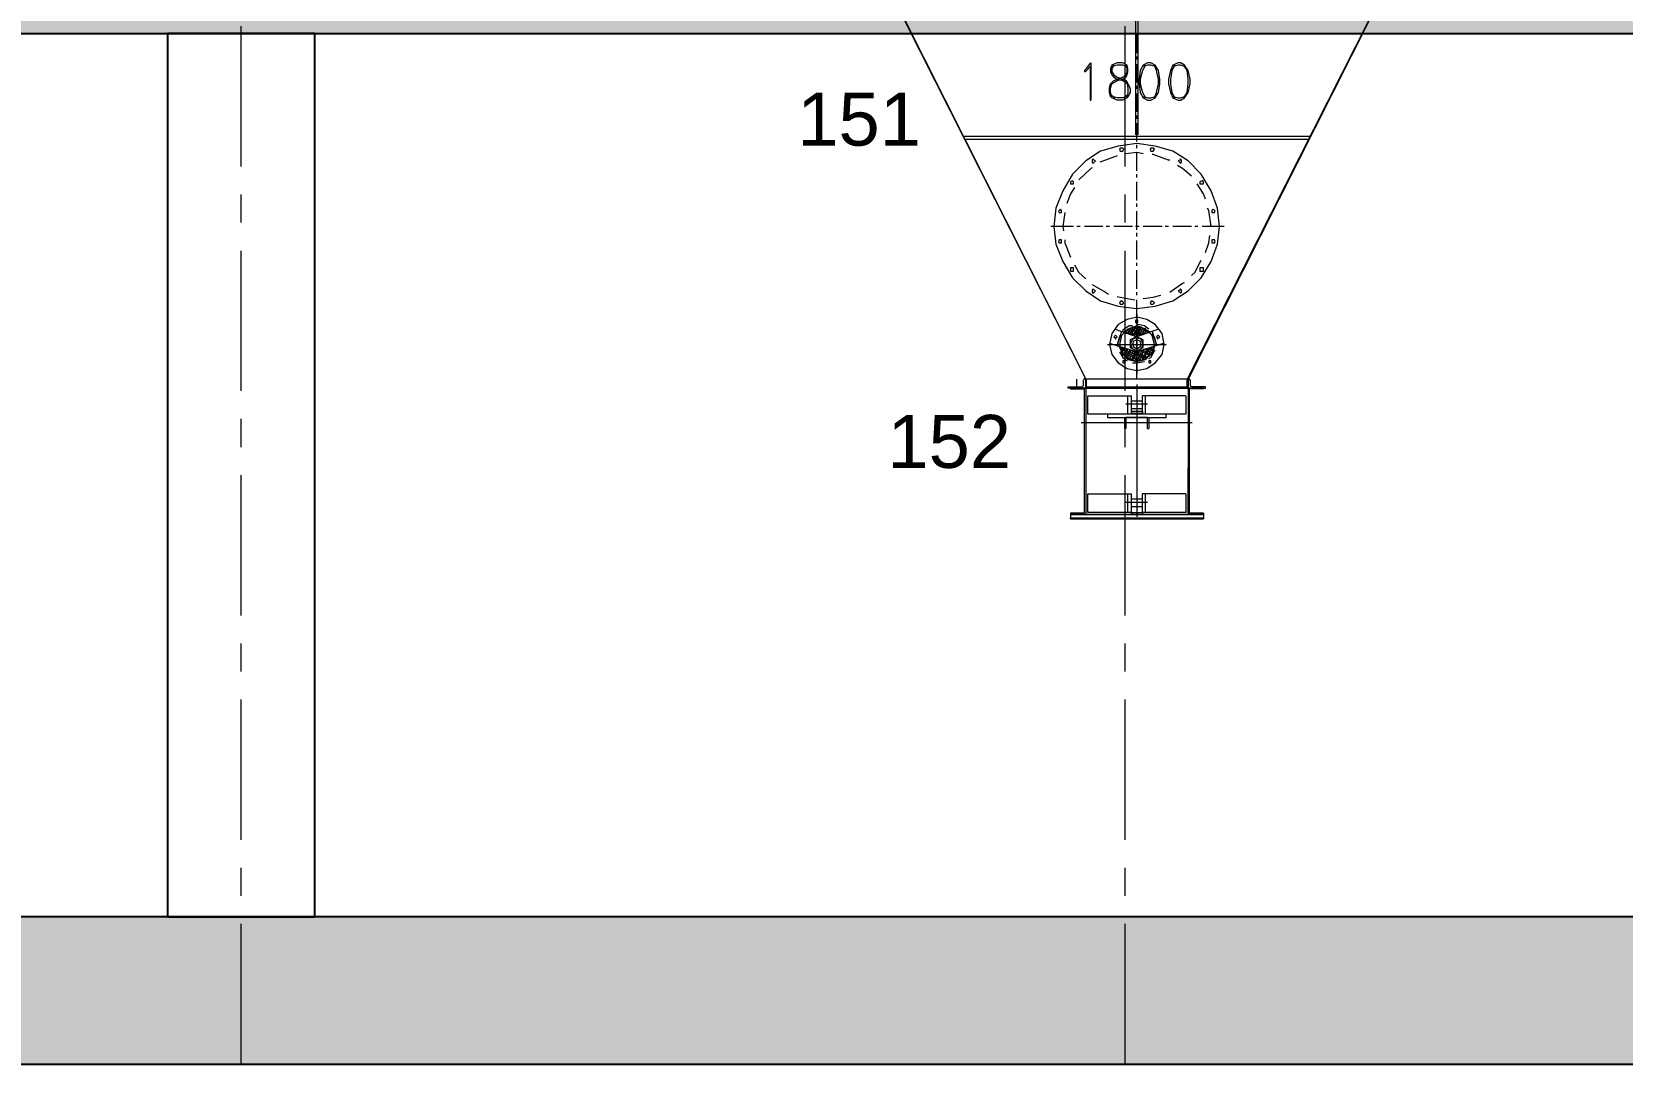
# Model space of a CAD drawing. Header units: millimetres. Extents: x 3220 to 226993, y 817 to 176024.
# Drawn here: x 154558 to 159955, y 73542 to 77048 of the extents above; entities that cross this region are included whole.
import ezdxf

# ---------------------------------------------------------------- set-up
doc = ezdxf.new("R2010")
doc.units = ezdxf.units.MM
doc.linetypes.add('AXES', pattern=[50.8, 31.75, -6.35, 6.35, -6.35])
doc.layers.add('Axe', color=1, linetype='AXES', lineweight=9)
doc.layers.add('Repère', color=76, linetype='Continuous')
doc.styles.get("Standard").update_dxf_attribs({"font": 'arial.ttf'})

# ---------------------------------------------------------------- blocks, each defined once
blk = doc.blocks.new('section c-d')
h = blk.add_hatch()
h.set_pattern_fill('AR-CONC', color=256, scale=3)
h.paths.add_polyline_path([(-250, 0), (-1500, 0), (-1500, -500), (-250, -500)])
h.paths.add_polyline_path([(0, 0), (-250, 0), (-250, -500), (0, -500)])
h.paths.add_polyline_path([(250, 0), (0, 0), (0, -500), (250, -500)])
h.paths.add_polyline_path([(3000, 0), (250, 0), (250, -500), (3000, -500)])
h.paths.add_polyline_path([(6000, 0), (3000, 0), (3000, -500), (3250, -500), (6000, -500)])
h.paths.add_polyline_path([(9000, 0), (6000, 0), (6000, -500), (6250, -500), (9000, -500)])
h.paths.add_polyline_path([(12000, 0), (9000, 0), (9000, -500), (9250, -500), (12000, -500)])
h.paths.add_polyline_path([(15000, 0), (14750, 0), (12000, 0), (12000, -500), (15000, -500)])
h.paths.add_polyline_path([(23750, 0), (15000, 0), (15000, -500), (23750, -500)])
h.paths.add_polyline_path([(24000, 0), (23750, 0), (23750, -500), (24000, -500)])
h.paths.add_polyline_path([(24250, 0), (24000, 0), (24000, -500), (24250, -500)])
h.paths.add_polyline_path([(32500, 0), (24250, 0), (24250, -500), (32500, -500)])
h = blk.add_hatch()
h.set_pattern_fill('AR-CONC', color=256, scale=3)
h.paths.add_polyline_path([(0, -500), (-250, -500), (-250, -4000), (0, -4000)])
h.paths.add_polyline_path([(250, -500), (0, -500), (0, -4000), (3000, -4000), (3000, -3500), (2750, -3500), (250, -3500)])
h.paths.add_polyline_path([(6000, -3500), (3000, -3500), (3000, -4000), (6000, -4000)])
h.paths.add_polyline_path([(9000, -3500), (8750, -3500), (6000, -3500), (6000, -4000), (9000, -4000)])
h.paths.add_polyline_path([(12000, -3500), (9000, -3500), (9000, -4000), (12000, -4000)])
h.paths.add_polyline_path([(15000, -3500), (12000, -3500), (12000, -4000), (15000, -4000)])
h.paths.add_polyline_path([(18000, -500), (17750, -500), (17750, -3500), (15000, -3500), (15000, -4000), (18000, -4000)])
h.paths.add_polyline_path([(18250, -500), (18000, -500), (18000, -4000), (18250, -4000)])
blk.add_line((-1500, -500), (32500, -500))
for points in [[(-250, -500), (-250, -4000), (18250, -4000), (18250, -500)], [(17750, -500), (17750, -3500), (250, -3500), (250, -500)]]:
    blk.add_lwpolyline(points)
blk.add_lwpolyline([(5750, -3500), (6250, -3500), (6250, -500), (5750, -500)], close=True)
at = {"layer": 'Axe', "ltscale": 15}
for p, q in [((6000, -4000), (6000, 33323.9)), ((9000, -4000), (9000, 33323.9))]:
    blk.add_line(p, q, dxfattribs=at)
blk = doc.blocks.new('ligne broyage L 2')
at = {"color": 7, "linetype": 'Continuous', "lineweight": 5, "true_color": 0x000007}
for points in [[(-788.4, -269.1), (-788.4, -717.5), (-173.6, -1935.5)], [(-4.3, -269.1), (-4.3, -1106.6)], [(2.9, -269.1), (2.9, -1106.6)], [(-788.4, -714.6), (-173.6, -1935.5)], [(788.4, -714.6), (170.7, -1935.5)], [(788.4, -717.5), (173.6, -1935.5), (173.6, -1935.5)], [(-588.8, -1111), (588.8, -1111)], [(-585.9, -1121.1), (584.4, -1121.1)], [(-66.5, -1177.5), (-107, -1192), (-125.9, -1199.2)], [(21.7, -1170.3), (0, -1165.9), (-37.6, -1170.3)], [(111.4, -1192), (107, -1192), (55, -1173.2), (52.1, -1173.2)], [(-151.9, -1218), (-156.2, -1220.9), (-196.7, -1258.5)], [(185.2, -1247), (154.8, -1220.9), (137.4, -1210.8)], [(-211.2, -1284.6), (-225.7, -1306.3), (-237.2, -1339.5)], [(232.9, -1325.1), (225.7, -1306.3), (204, -1273)], [(-244.5, -1369.9), (-251.7, -1417.6), (-248.8, -1432.1)], [(251.7, -1417.6), (244.5, -1362.7), (240.1, -1355.4)], [(232.9, -1505.9), (244.5, -1472.6), (247.4, -1448)], [(251.7, -1417.6), (251.7, -1413.3), (251.7, -1413.3)], [(-244.5, -1462.5), (-244.5, -1472.6), (-225.7, -1521.8)], [(-211.2, -1547.8), (-196.7, -1573.9), (-173.6, -1595.6)], [(185.2, -1584), (196.7, -1573.9), (218.4, -1531.9)], [(-151.9, -1614.4), (-107, -1640.4), (-96.9, -1647.7)], [(111.4, -1640.4), (154.8, -1610), (162, -1607.2)], [(-66.5, -1654.9), (-56.4, -1657.8), (-7.2, -1666.5)], [(21.7, -1662.1), (55, -1657.8), (81, -1650.5)], [(-40.5, -1773.5), (-11.6, -1783.6)], [(-40.5, -1776.4), (-40.5, -1773.5)], [(-37.6, -1776.4), (-30.4, -1766.3)], [(-33.3, -1769.2), (-11.6, -1780.7), (7.2, -1788)], [(-30.4, -1780.7), (-18.8, -1761.9)], [(-26, -1766.3), (-14.5, -1769.2), (14.5, -1783.6)], [(-23.1, -1780.7), (-14.5, -1766.3)], [(-18.8, -1761.9), (21.7, -1783.6), (21.7, -1783.6)], [(-18.8, -1783.6), (-14.5, -1776.4)], [(-14.5, -1766.3), (-11.6, -1759)], [(-14.5, -1776.4), (-4.3, -1759)], [(-11.6, -1759), (28.9, -1780.7)], [(2.9, -1759), (-11.6, -1783.6), (-11.6, -1783.6)], [(-7.2, -1788), (11.6, -1759)], [(0, -1759), (40.5, -1776.4)], [(0, -1792.3), (14.5, -1759)], [(7.2, -1788), (21.7, -1761.9)], [(18.8, -1783.6), (26, -1766.3)], [(26, -1761.9), (28.9, -1766.3)], [(26, -1780.7), (33.3, -1766.3)], [(33.3, -1780.7), (36.2, -1769.2)], [(40.5, -1776.4), (44.8, -1776.4)], [(-59.3, -1825.6), (-47.7, -1832.8), (-47.7, -1832.8)], [(-56.4, -1832.8), (-52.1, -1825.6)], [(-56.4, -1832.8), (-56.4, -1828.5), (-56.4, -1828.5)], [(18.8, -1873.3), (-56.4, -1832.8), (-56.4, -1832.8)], [(-52.1, -1847.3), (-40.5, -1828.5)], [(-52.1, -1840), (-47.7, -1832.8)], [(-47.7, -1832.8), (-47.7, -1828.5)], [(26, -1869), (14.5, -1861.7), (-47.7, -1832.8)], [(-44.8, -1854.5), (-33.3, -1832.8)], [(-40.5, -1828.5), (-40.5, -1825.6)], [(-40.5, -1858.9), (-30.4, -1832.8)], [(-30.4, -1832.8), (11.6, -1854.5), (33.3, -1866.1)], [(7.2, -1873.3), (14.5, -1858.9), (26, -1832.8)], [(14.5, -1873.3), (18.8, -1869), (36.2, -1832.8)], [(21.7, -1869), (44.8, -1828.5)], [(26, -1832.8), (52.1, -1847.3)], [(33.3, -1866.1), (52.1, -1825.6)], [(33.3, -1832.8), (55, -1840)], [(44.8, -1828.5), (55, -1835.7)], [(44.8, -1854.5), (59.3, -1828.5)], [(52.1, -1825.6), (59.3, -1828.5)], [(-52.1, -1842.9), (11.6, -1873.3)], [(-47.7, -1851.6), (-4.3, -1876.2)], [(-37.6, -1861.7), (-23.1, -1835.7)], [(-33.3, -1866.1), (-18.8, -1835.7)], [(-26, -1869), (-11.6, -1840)], [(-18.8, -1873.3), (-4.3, -1840)], [(-14.5, -1873.3), (0, -1842.9)], [(-7.2, -1873.3), (7.2, -1842.9)], [(0, -1876.2), (11.6, -1851.6), (18.8, -1835.7)], [(0, -1842.9), (11.6, -1847.3), (36.2, -1861.7)], [(7.2, -1842.9), (11.6, -1840)], [(11.6, -1840), (44.8, -1854.5)], [(18.8, -1835.7), (47.7, -1851.6)], [(-173.6, -1935.5), (-177.9, -1935.5), (-182.3, -1939.9)], [(-182.3, -1939.9), (-182.3, -1954.3)], [(-177.9, -1935.5), (-177.9, -1932.6)], [(-173.6, -1961.6), (-173.6, -1935.5)], [(173.6, -1935.5), (-173.6, -1935.5), (-173.6, -1935.5)], [(-173.6, -1935.5), (-173.6, -1965.9)], [(-170.7, -1961.6), (-170.7, -1935.5)], [(170.7, -1961.6), (170.7, -1935.5)], [(173.6, -1961.6), (173.6, -1935.5)], [(173.6, -1935.5), (173.6, -1965.9)], [(173.6, -1935.5), (177.9, -1935.5), (180.8, -1939.9)], [(177.9, -1935.5), (177.9, -1932.6)], [(180.8, -1939.9), (180.8, -1954.3)], [(-232.9, -1961.6), (-185.2, -1961.6)], [(-232.9, -1965.9), (-232.9, -1961.6), (-232.9, -1961.6)], [(-173.6, -1965.9), (-232.9, -1965.9)], [(-225.7, -1965.9), (-225.7, -1968.8)], [(225.7, -1965.9), (-225.7, -1965.9)], [(-225.7, -1968.8), (-177.9, -1968.8), (-177.9, -1968.8)], [(-182.3, -1954.3), (-182.3, -1958.7), (-185.2, -1961.6)], [(-177.9, -1965.9), (-173.6, -1965.9), (-173.6, -2395.5)], [(-177.9, -2391.2), (-177.9, -1968.8), (-177.9, -1968.8)], [(-173.6, -1961.6), (173.6, -1961.6)], [(-166.4, -2054.1), (-166.4, -1991.9), (-18.8, -1991.9)], [(-30.4, -2054.1), (-30.4, -1991.9)], [(-18.8, -2054.1), (-18.8, -1991.9)], [(18.8, -2054.1), (18.8, -1991.9)], [(166.4, -1991.9), (166.4, -2054.1), (18.8, -2054.1)], [(166.4, -1991.9), (18.8, -1991.9)], [(28.9, -2054.1), (28.9, -1991.9)], [(173.6, -1965.9), (232.9, -1965.9)], [(173.6, -1965.9), (173.6, -2395.5)], [(177.9, -1968.8), (177.9, -2391.2)], [(225.7, -1968.8), (177.9, -1968.8), (177.9, -1968.8)], [(180.8, -1954.3), (180.8, -1958.7), (188.1, -1961.6)], [(232.9, -1961.6), (188.1, -1961.6)], [(225.7, -1965.9), (225.7, -1968.8)], [(232.9, -1965.9), (232.9, -1961.6), (232.9, -1961.6)], [(18.8, -2010.7), (-18.8, -2010.7)], [(18.8, -2036.8), (-18.8, -2036.8)], [(-18.8, -2044), (18.8, -2044), (18.8, -2051.3)], [(-18.8, -2044), (-18.8, -2051.3), (18.8, -2051.3)], [(-18.8, -2054.1), (-166.4, -2054.1)], [(-40.5, -2065.7), (40.5, -2065.7), (40.5, -2103.3)], [(-40.5, -2103.3), (-40.5, -2065.7), (-40.5, -2065.7)], [(36.2, -2103.3), (36.2, -2065.7), (-37.6, -2065.7), (-37.6, -2103.3), (-40.5, -2103.3)], [(36.2, -2103.3), (40.5, -2103.3), (40.5, -2103.3)], [(173.6, -2395.5), (173.6, -2239.3)], [(-166.4, -2388.3), (-166.4, -2324.7), (-18.8, -2324.7)], [(-30.4, -2388.3), (-30.4, -2324.7)], [(-18.8, -2388.3), (-18.8, -2324.7)], [(18.8, -2343.5), (-18.8, -2343.5)], [(18.8, -2369.5), (-18.8, -2369.5)], [(18.8, -2388.3), (18.8, -2324.7)], [(166.4, -2324.7), (166.4, -2388.3), (18.8, -2388.3)], [(166.4, -2324.7), (18.8, -2324.7)], [(28.9, -2388.3), (28.9, -2324.7)], [(-177.9, -2391.2), (-225.7, -2391.2)], [(-225.7, -2391.2), (-225.7, -2395.5), (225.7, -2395.5)], [(225.7, -2395.5), (-225.7, -2395.5)], [(-225.7, -2395.5), (-225.7, -2407.1), (225.7, -2407.1)], [(-225.7, -2410), (-225.7, -2407.1)], [(-225.7, -2407.1), (225.7, -2407.1)], [(-225.7, -2410), (225.7, -2410)], [(-18.8, -2388.3), (-166.4, -2388.3)], [(-18.8, -2388.3), (18.8, -2388.3), (18.8, -2388.3)], [(-18.8, -2388.3), (-18.8, -2395.5)], [(-18.8, -2395.5), (18.8, -2395.5)], [(18.8, -2388.3), (18.8, -2395.5)], [(199.6, -2395.5), (173.6, -2395.5), (173.6, -2388.3)], [(225.7, -2391.2), (177.9, -2391.2), (177.9, -2391.2)], [(225.7, -2395.5), (225.7, -2407.1)], [(225.7, -2407.1), (225.7, -2410)]]:
    blk.add_lwpolyline(points, dxfattribs=at)
at = {"color": 1, "linetype": 'Continuous', "lineweight": 5, "true_color": 0x000001}
for points in [[(0, -828.9), (0, -765.2)], [(0, -850.6), (0, -840.5)], [(0, -928.7), (0, -866.5)], [(0, -950.4), (0, -940.3)], [(0, -1028.5), (0, -966.3)], [(0, -1051.7), (0, -1040.1)], [(0, -1128.3), (0, -1066.1)], [(0, -1151.5), (0, -1139.9)], [(0, -1228.1), (0, -1165.9)], [(0, -1251.3), (0, -1239.7)], [(0, -1329.4), (0, -1265.8)], [(0, -1351.1), (0, -1339.5)], [(0, -1429.2), (0, -1365.6)], [(-215.5, -1417.6), (-292.2, -1417.6), (-292.2, -1417.6)], [(-192.4, -1417.6), (-204, -1417.6)], [(-115.7, -1417.6), (-177.9, -1417.6)], [(-92.6, -1417.6), (-104.2, -1417.6)], [(-14.5, -1417.6), (-78.1, -1417.6)], [(7.2, -1417.6), (-4.3, -1417.6)], [(0, -1450.9), (0, -1439.3)], [(85.3, -1417.6), (21.7, -1417.6)], [(107, -1417.6), (95.5, -1417.6)], [(185.2, -1417.6), (121.5, -1417.6)], [(206.9, -1417.6), (196.7, -1417.6)], [(296.5, -1417.6), (221.3, -1417.6)], [(0, -1529), (0, -1465.4)], [(0, -1550.7), (0, -1540.6)], [(0, -1628.8), (0, -1565.2)], [(0, -1650.5), (0, -1640.4)], [(0, -1728.7), (0, -1666.5)], [(0, -1750.4), (0, -1740.2)], [(0, -1828.5), (0, -1766.3)], [(0, -1851.6), (0, -1840)], [(0, -1935.5), (0, -1866.1)], [(-204, -1965.9), (-204, -1935.5), (-204, -1935.5)], [(0, -1954.3), (0, -2402.8), (0, -2402.8)], [(36.2, -2020.9), (-37.6, -2020.9), (-37.6, -2020.9)], [(0, -2046.9), (0, -2065.7), (0, -2065.7)], [(188.1, -2084.5), (-189.5, -2084.5), (-189.5, -2084.5)], [(36.2, -2355), (-37.6, -2355), (-37.6, -2355)]]:
    blk.add_lwpolyline(points, dxfattribs=at)
at = {"color": 7, "linetype": 'Continuous', "lineweight": 20, "true_color": 0x000007}
for points in [[(-177.9, -888.2), (-170.7, -881), (-156.2, -862.2), (-156.2, -988)], [(-177.9, -888.2), (-177.9, -892.5), (-170.7, -888.2), (-159.1, -873.7), (-159.1, -988), (-156.2, -988)], [(-78.1, -869.4), (-85.3, -881), (-85.3, -892.5), (-78.1, -902.7), (-66.5, -909.9), (-47.7, -917.1), (-37.6, -921.5), (-30.4, -933), (-23.1, -947.5), (-23.1, -962), (-30.4, -976.4), (-33.3, -980.8), (-47.7, -988), (-66.5, -988), (-85.3, -980.8), (-89.7, -976.4), (-92.6, -962), (-92.6, -947.5), (-89.7, -933), (-78.1, -921.5), (-66.5, -917.1), (-47.7, -909.9), (-37.6, -902.7), (-33.3, -892.5), (-33.3, -881), (-37.6, -869.4)], [(-33.3, -873.7), (-47.7, -869.4), (-66.5, -869.4), (-85.3, -873.7)], [(28.9, -869.4), (18.8, -888.2), (11.6, -917.1), (11.6, -933), (18.8, -962), (28.9, -980.8)], [(62.2, -873.7), (47.7, -869.4), (36.2, -869.4), (21.7, -873.7)], [(59.3, -980.8), (66.5, -962), (73.8, -933), (73.8, -917.1), (66.5, -888.2), (59.3, -869.4)], [(128.7, -869.4), (118.6, -888.2), (114.3, -917.1), (114.3, -933), (118.6, -962), (128.7, -980.8)], [(162, -873.7), (147.6, -869.4), (140.3, -869.4), (121.5, -873.7)], [(159.1, -980.8), (170.7, -962), (173.6, -933), (173.6, -917.1), (170.7, -888.2), (159.1, -869.4)], [(-89.7, -969.2), (-73.8, -980.8)], [(-44.8, -980.8), (-30.4, -969.2)], [(21.7, -976.4), (36.2, -980.8), (47.7, -980.8), (62.2, -976.4)], [(121.5, -976.4), (140.3, -980.8), (147.6, -980.8), (162, -976.4)]]:
    blk.add_lwpolyline(points, dxfattribs=at)
for points in [[(-66.5, -862.2), (-85.3, -869.4), (-89.7, -881), (-89.7, -892.5), (-85.3, -902.7), (-78.1, -909.9), (-66.5, -917.1), (-47.7, -921.5), (-37.6, -928.7), (-33.3, -933), (-30.4, -947.5), (-30.4, -962), (-33.3, -976.4), (-47.7, -980.8), (-66.5, -980.8), (-85.3, -976.4), (-89.7, -962), (-89.7, -947.5), (-85.3, -933), (-78.1, -928.7), (-66.5, -921.5), (-47.7, -917.1), (-37.6, -909.9), (-33.3, -902.7), (-30.4, -892.5), (-30.4, -881), (-33.3, -869.4), (-47.7, -862.2)], [(36.2, -862.2), (21.7, -869.4), (11.6, -888.2), (7.2, -917.1), (7.2, -933), (11.6, -962), (21.7, -980.8), (36.2, -988), (47.7, -988), (62.2, -980.8), (73.8, -962), (78.1, -933), (78.1, -917.1), (73.8, -888.2), (62.2, -869.4), (47.7, -862.2)], [(140.3, -862.2), (121.5, -869.4), (114.3, -888.2), (107, -917.1), (107, -933), (114.3, -962), (121.5, -980.8), (140.3, -988), (147.6, -988), (162, -980.8), (173.6, -962), (180.8, -933), (180.8, -917.1), (173.6, -888.2), (162, -869.4), (147.6, -862.2)]]:
    blk.add_lwpolyline(points, close=True, dxfattribs=at)
at = {"color": 7, "linetype": 'Continuous', "lineweight": 5, "true_color": 0x000007}
for points in [[(280.6, -1417.6), (273.4, -1355.4), (251.7, -1296.1), (218.4, -1239.7), (173.6, -1194.9), (121.5, -1161.6), (62.2, -1144.2), (0, -1135.6), (-63.6, -1144.2), (-123, -1161.6), (-173.6, -1194.9), (-218.4, -1239.7), (-251.7, -1296.1), (-274.9, -1355.4), (-282.1, -1417.6), (-274.9, -1477), (-251.7, -1536.3), (-218.4, -1591.2), (-173.6, -1636.1), (-123, -1669.4), (-63.6, -1688.2), (0, -1695.4), (62.2, -1688.2), (121.5, -1669.4), (173.6, -1636.1), (218.4, -1591.2), (251.7, -1536.3), (273.4, -1477)], [(-23.1, -1828.5), (0, -1840), (21.7, -1828.5), (21.7, -1802.4), (0, -1792.3), (-23.1, -1802.4)], [(21.7, -1818.4), (14.5, -1799.5), (0, -1795.2), (-14.5, -1799.5), (-23.1, -1818.4), (-14.5, -1832.8), (0, -1840), (14.5, -1832.8)], [(99.8, -2065.7), (99.8, -2054.1), (-99.8, -2054.1), (-99.8, -2065.7)]]:
    blk.add_lwpolyline(points, close=True, dxfattribs=at)
at = {"color": 1, "linetype": 'Continuous', "lineweight": 5, "true_color": 0x000001}
for points in [[(-44.8, -1154.4), (-47.7, -1151.5), (-56.4, -1151.5), (-59.3, -1154.4), (-56.4, -1161.6), (-47.7, -1161.6)], [(59.3, -1154.4), (55, -1151.5), (47.7, -1151.5), (44.8, -1154.4), (47.7, -1161.6), (55, -1161.6)], [(-140.3, -1194.9), (-144.7, -1192), (-149, -1187.6), (-151.9, -1192), (-151.9, -1199.2), (-149, -1203.6), (-144.7, -1199.2)], [(151.9, -1194.9), (151.9, -1192), (147.6, -1187.6), (144.7, -1192), (140.3, -1194.9), (144.7, -1199.2), (147.6, -1203.6), (151.9, -1199.2)], [(-215.5, -1270.1), (-215.5, -1265.8), (-218.4, -1262.9), (-225.7, -1265.8), (-225.7, -1273), (-215.5, -1273)], [(225.7, -1270.1), (225.7, -1265.8), (221.3, -1262.9), (214.1, -1265.8), (214.1, -1273), (225.7, -1273)], [(-256, -1365.6), (-256, -1362.7), (-258.9, -1358.3), (-263.3, -1362.7), (-266.2, -1365.6), (-263.3, -1369.9), (-256, -1369.9)], [(266.2, -1365.6), (263.3, -1362.7), (258.9, -1358.3), (254.6, -1362.7), (254.6, -1369.9), (263.3, -1369.9)], [(-256, -1469.7), (-256, -1462.5), (-263.3, -1462.5), (-266.2, -1469.7), (-263.3, -1472.6), (-256, -1472.6)], [(266.2, -1469.7), (263.3, -1462.5), (254.6, -1462.5), (254.6, -1472.6), (263.3, -1472.6)], [(-215.5, -1562.3), (-215.5, -1558), (-225.7, -1558), (-225.7, -1569.5), (-215.5, -1569.5)], [(225.7, -1562.3), (225.7, -1558), (214.1, -1558), (214.1, -1569.5), (225.7, -1569.5)], [(-140.3, -1636.1), (-144.7, -1633.2), (-149, -1628.8), (-151.9, -1633.2), (-151.9, -1640.4), (-149, -1643.3), (-144.7, -1640.4)], [(-44.8, -1676.6), (-47.7, -1673.7), (-52.1, -1669.4), (-56.4, -1673.7), (-59.3, -1676.6), (-56.4, -1680.9), (-47.7, -1680.9)], [(59.3, -1676.6), (55, -1673.7), (52.1, -1669.4), (47.7, -1673.7), (44.8, -1676.6), (47.7, -1680.9), (55, -1680.9)], [(151.9, -1636.1), (151.9, -1633.2), (147.6, -1628.8), (144.7, -1633.2), (140.3, -1636.1), (144.7, -1640.4), (147.6, -1643.3), (151.9, -1640.4)]]:
    blk.add_lwpolyline(points, close=True, dxfattribs=at)
at = {"color": 7, "linetype": 'Continuous', "lineweight": 15, "true_color": 0x000007}
for points in [[(92.6, -1818.4), (85.3, -1780.7), (62.2, -1750.4), (33.3, -1733), (0, -1725.8), (-33.3, -1733), (-63.6, -1750.4), (-85.3, -1780.7), (-92.6, -1818.4), (-85.3, -1851.6), (-63.6, -1880.6), (-33.3, -1899.4), (0, -1906.6), (33.3, -1899.4), (62.2, -1880.6), (85.3, -1851.6)], [(59.3, -1818.4), (52.1, -1788), (28.9, -1766.3), (0, -1754.7), (-30.4, -1766.3), (-52.1, -1788), (-59.3, -1818.4), (-52.1, -1847.3), (-30.4, -1869), (0, -1876.2), (28.9, -1869), (52.1, -1847.3)], [(2.9, -1740.2), (2.9, -1735.9), (-4.3, -1735.9), (-4.3, -1743.1), (2.9, -1743.1)], [(-66.5, -1792.3), (-70.9, -1788), (-73.8, -1788), (-78.1, -1792.3), (-73.8, -1795.2), (-70.9, -1799.5), (-70.9, -1795.2)], [(14.5, -1818.4), (11.6, -1806.8), (0, -1802.4), (-11.6, -1806.8), (-14.5, -1818.4), (-11.6, -1825.6), (0, -1832.8), (11.6, -1825.6)], [(78.1, -1792.3), (73.8, -1788), (69.4, -1788), (66.5, -1792.3), (69.4, -1795.2), (69.4, -1799.5), (73.8, -1795.2)], [(-40.5, -1876.2), (-40.5, -1873.3), (-47.7, -1873.3), (-47.7, -1880.6), (-40.5, -1880.6)], [(47.7, -1876.2), (47.7, -1873.3), (40.5, -1873.3), (40.5, -1880.6), (47.7, -1880.6)], [(173.6, -1965.9), (173.6, -1935.5), (-173.6, -1935.5), (-173.6, -1965.9)]]:
    blk.add_lwpolyline(points, close=True, dxfattribs=at)
at = {"color": 5, "linetype": 'Continuous', "lineweight": 5, "true_color": 0x000005}
for points in [[(0, -1714.2), (0, -1918.2), (0, -1918.2)], [(-14.5, -1754.7), (-26, -1754.7), (-47.7, -1769.2), (-47.7, -1773.5)], [(40.5, -1766.3), (26, -1754.7), (2.9, -1750.4)], [(66.5, -1818.4), (59.3, -1792.3), (52.1, -1780.7)], [(-99.8, -1818.4), (99.8, -1818.4), (99.8, -1818.4)], [(-59.3, -1788), (-59.3, -1792.3), (-66.5, -1818.4), (-63.6, -1825.6)], [(66.5, -1818.4), (66.5, -1814), (66.5, -1814)], [(-59.3, -1842.9), (-47.7, -1861.7), (-33.3, -1873.3)], [(-14.5, -1880.6), (0, -1880.6), (26, -1876.2)], [(40.5, -1866.1), (47.7, -1861.7), (59.3, -1840), (62.2, -1835.7)]]:
    blk.add_lwpolyline(points, dxfattribs=at)
at = {"color": 7, "linetype": 'Continuous', "lineweight": 15, "true_color": 0x000007}
for points in [[(-73.8, -1766.3), (0, -1792.3), (0, -1792.3)], [(-52.1, -1773.5), (-66.5, -1821.2), (-66.5, -1821.2)], [(44.8, -1776.4), (14.5, -1759), (-14.5, -1759), (-44.8, -1776.4)], [(73.8, -1766.3), (0, -1792.3)], [(52.1, -1773.5), (66.5, -1821.2), (66.5, -1821.2)], [(-92.6, -1814), (0, -1842.9), (0, -1842.9)], [(-59.3, -1825.6), (-47.7, -1851.6), (-26, -1869), (0, -1876.2), (26, -1869), (47.7, -1851.6), (59.3, -1825.6)], [(92.6, -1814), (0, -1842.9)], [(225.7, -2391.2), (225.7, -2395.5), (225.7, -2395.5)]]:
    blk.add_lwpolyline(points, dxfattribs=at)

msp = doc.modelspace()

# ---------------------------------------------------------------- block references
at = {"color": 2}
msp.add_blockref('section c-d', (149268.2, 77542.4), dxfattribs=at)
msp.add_blockref('ligne broyage L 2', (158308.2, 77804.2))

# ---------------------------------------------------------------- texts
at = {"layer": 'Repère', "char_height": 180, "attachment_point": 1}
for s, insert in [('151', (157155.8, 76841.4)), ('152', (157461.6, 75747))]:
    msp.add_mtext_dynamic_manual_height_columns(s, width=631.382, gutter_width=12.5, heights=[0], dxfattribs=dict(at, insert=insert))

doc.saveas('drawing.dxf')
